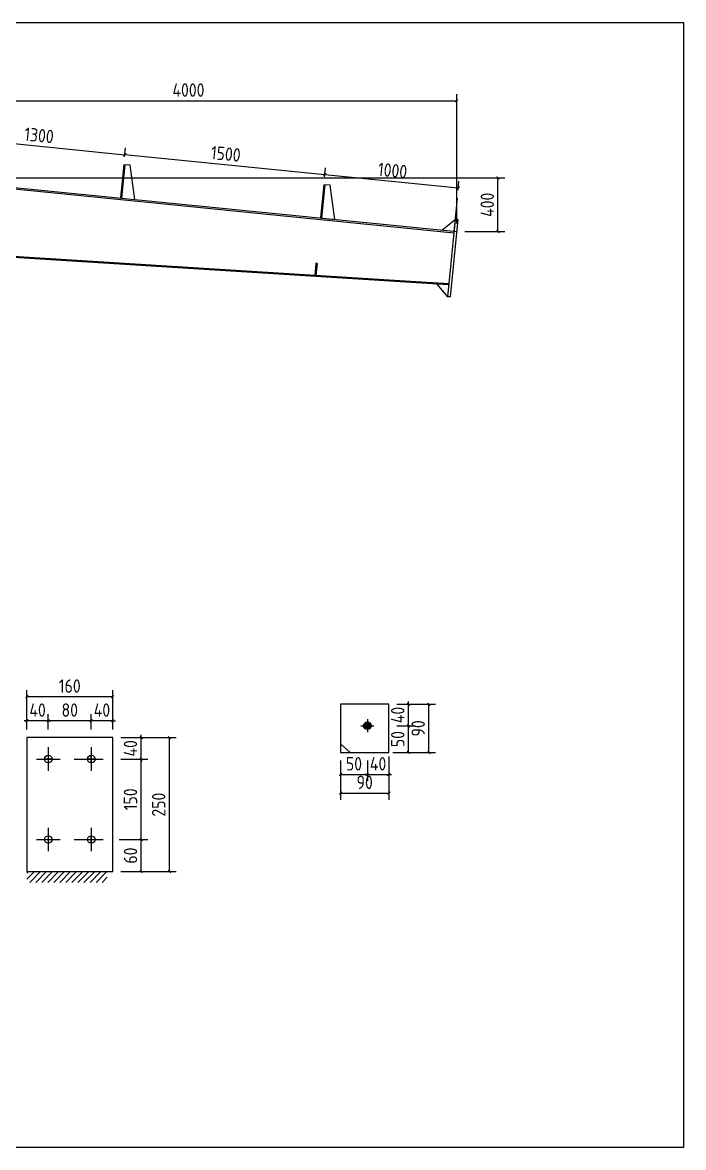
# Model space of a CAD drawing. Extents: x 810015 to 1451442, y -271755 to 145013.
# Drawn here: x 972752 to 997395, y -171646 to -129680 of the extents above; entities that cross this region are included whole.
import ezdxf

# ---------------------------------------------------------------- set-up
doc = ezdxf.new("R2010")
doc.units = 0
doc.header["$LTSCALE"] = 1000
doc.header["$MEASUREMENT"] = 0
doc.styles.get("Standard").update_dxf_attribs({"font": 'gbenor.shx', "bigfont": 'gbcbig.shx'})
doc.dimstyles.get("Standard").update_dxf_attribs({"dimscale": 100, "dimtxt": 2.5, "dimasz": 1, "dimexe": 2.5, "dimexo": 3, "dimgap": 1.5, "dimtad": 1, "dimdec": 0, "dimzin": 0, "dimdsep": 46, "dimtxsty": 'Standard', "dimblk": 'ARCHTICK', "dimcen": 0.09, "dimadec": 0, "dimazin": 0, "dimtfac": 1, "dimtdec": 0, "dimtix": 1, "dimtmove": 2, "dimatfit": 3, "dimfxl": 1, "dimtolj": 1, "dimtzin": 0, "dimarcsym": 0})

# ---------------------------------------------------------------- blocks, each defined once
blk = doc.blocks.new('_ArchTick')
at = {"color": 0, "linetype": 'ByBlock', "const_width": 0.4}
blk.add_lwpolyline([(-0.5, -0.5), (0.5, 0.5)], dxfattribs=at)
blk = doc.blocks.new('*D229')
at = {"color": 0, "lineweight": -2}
for p, q in [((986710, -155911), (987392, -155911)), ((987142, -156911), (987142, -155911)), ((986710, -156911), (987392, -156911))]:
    blk.add_line(p, q, dxfattribs=at)
at = {"layer": 'Defpoints', "color": 0}
for p in [(986410, -155911), (987142, -155911), (986410, -156911)]:
    blk.add_point(p, dxfattribs=at)
at = {"color": 0, "lineweight": -2, "xscale": 100, "yscale": 100, "zscale": 100}
for p, rotation in [((987142, -155911), 90), ((987142, -156911), 270)]:
    blk.add_blockref('_ArchTick', p, dxfattribs=dict(at, rotation=rotation))
at = {"color": 0, "insert": (986742, -156411), "char_height": 500, "attachment_point": 5, "rotation": 90}
blk.add_mtext('\\A1;50', dxfattribs=at)
blk = doc.blocks.new('*D230')
at = {"color": 0, "lineweight": -2}
for p, q in [((986710, -155111), (987392, -155111)), ((987142, -155111), (987142, -155011)), ((987142, -155911), (987142, -155111)), ((986888, -155911), (986892, -155911)), ((987142, -155911), (987142, -156011))]:
    blk.add_line(p, q, dxfattribs=at)
at = {"layer": 'Defpoints', "color": 0}
for p in [(986410, -155111), (987142, -155111), (987188, -155911)]:
    blk.add_point(p, dxfattribs=at)
at = {"color": 0, "lineweight": -2, "xscale": 100, "yscale": 100, "zscale": 100}
for p, rotation in [((987142, -155111), 270), ((987142, -155911), 90)]:
    blk.add_blockref('_ArchTick', p, dxfattribs=dict(at, rotation=rotation))
at = {"color": 0, "insert": (986742, -155511), "char_height": 500, "attachment_point": 5, "rotation": 90}
blk.add_mtext('\\A1;40', dxfattribs=at)
blk = doc.blocks.new('*D889')
at = {"color": 0, "lineweight": -2}
for p, q in [((984610, -157211), (984610, -157982)), ((985610, -157211), (985610, -157982)), ((984610, -157732), (985610, -157732))]:
    blk.add_line(p, q, dxfattribs=at)
at = {"layer": 'Defpoints', "color": 0}
for p in [(984610, -156911), (985610, -156911), (985610, -157732)]:
    blk.add_point(p, dxfattribs=at)
at = {"color": 0, "lineweight": -2, "xscale": 100, "yscale": 100, "zscale": 100, "rotation": 180}
blk.add_blockref('_ArchTick', (984610, -157732), dxfattribs=at)
at = {"color": 0, "lineweight": -2, "xscale": 100, "yscale": 100, "zscale": 100}
blk.add_blockref('_ArchTick', (985610, -157732), dxfattribs=at)
at = {"color": 0, "insert": (985110, -157332), "char_height": 500, "attachment_point": 5}
blk.add_mtext('\\A1;50', dxfattribs=at)
blk = doc.blocks.new('*D231')
at = {"color": 0, "lineweight": -2}
for p, q in [((985610, -157211), (985610, -157982)), ((986410, -157211), (986410, -157982)), ((985610, -157732), (985510, -157732)), ((985610, -157732), (986410, -157732)), ((986410, -157732), (986510, -157732))]:
    blk.add_line(p, q, dxfattribs=at)
at = {"layer": 'Defpoints', "color": 0}
for p in [(985610, -156911), (986410, -156911), (986410, -157732)]:
    blk.add_point(p, dxfattribs=at)
at = {"color": 0, "lineweight": -2, "xscale": 100, "yscale": 100, "zscale": 100}
blk.add_blockref('_ArchTick', (985610, -157732), dxfattribs=at)
at = {"color": 0, "lineweight": -2, "xscale": 100, "yscale": 100, "zscale": 100, "rotation": 180}
blk.add_blockref('_ArchTick', (986410, -157732), dxfattribs=at)
at = {"color": 0, "insert": (986010, -157332), "char_height": 500, "attachment_point": 5}
blk.add_mtext('\\A1;40', dxfattribs=at)
blk = doc.blocks.new('*D232')
at = {"color": 0, "lineweight": -2}
for p, q in [((984610, -157211), (984610, -158675)), ((986410, -157064), (986410, -158675)), ((984610, -158425), (986410, -158425))]:
    blk.add_line(p, q, dxfattribs=at)
at = {"layer": 'Defpoints', "color": 0}
for p in [(984610, -156911), (986410, -156764), (986410, -158425)]:
    blk.add_point(p, dxfattribs=at)
at = {"color": 0, "lineweight": -2, "xscale": 100, "yscale": 100, "zscale": 100, "rotation": 180}
blk.add_blockref('_ArchTick', (984610, -158425), dxfattribs=at)
at = {"color": 0, "lineweight": -2, "xscale": 100, "yscale": 100, "zscale": 100}
blk.add_blockref('_ArchTick', (986410, -158425), dxfattribs=at)
at = {"color": 0, "insert": (985510, -158025), "char_height": 500, "attachment_point": 5}
blk.add_mtext('\\A1;90', dxfattribs=at)
blk = doc.blocks.new('*D890')
at = {"color": 0, "lineweight": -2}
for p, q in [((986710, -155111), (988154, -155111)), ((987904, -156911), (987904, -155111)), ((986558, -156911), (988154, -156911))]:
    blk.add_line(p, q, dxfattribs=at)
at = {"layer": 'Defpoints', "color": 0}
for p in [(986410, -155111), (987904, -155111), (986258, -156911)]:
    blk.add_point(p, dxfattribs=at)
at = {"color": 0, "lineweight": -2, "xscale": 100, "yscale": 100, "zscale": 100}
for p, rotation in [((987904, -155111), 90), ((987904, -156911), 270)]:
    blk.add_blockref('_ArchTick', p, dxfattribs=dict(at, rotation=rotation))
at = {"color": 0, "insert": (987504, -156011), "char_height": 500, "attachment_point": 5, "rotation": 90}
blk.add_mtext('\\A1;90', dxfattribs=at)
blk = doc.blocks.new('*D891')
at = {"color": 0, "lineweight": -2}
for p, q in [((976414, -160156), (977428, -160156)), ((977178, -161356), (977178, -160156)), ((976414, -161356), (977428, -161356))]:
    blk.add_line(p, q, dxfattribs=at)
at = {"layer": 'Defpoints', "color": 0}
for p in [(976114, -160156), (977178, -160156), (976114, -161356)]:
    blk.add_point(p, dxfattribs=at)
at = {"color": 0, "lineweight": -2, "xscale": 100, "yscale": 100, "zscale": 100}
for p, rotation in [((977178, -160156), 90), ((977178, -161356), 270)]:
    blk.add_blockref('_ArchTick', p, dxfattribs=dict(at, rotation=rotation))
at = {"color": 0, "insert": (976778, -160756), "char_height": 500, "attachment_point": 5, "rotation": 90}
blk.add_mtext('\\A1;60', dxfattribs=at)
blk = doc.blocks.new('*D233')
at = {"color": 0, "lineweight": -2}
for p, q in [((976414, -157156), (977428, -157156)), ((977178, -160156), (977178, -157156)), ((976354, -160156), (977428, -160156))]:
    blk.add_line(p, q, dxfattribs=at)
at = {"layer": 'Defpoints', "color": 0}
for p in [(976114, -157156), (977178, -157156), (976054, -160156)]:
    blk.add_point(p, dxfattribs=at)
at = {"color": 0, "lineweight": -2, "xscale": 100, "yscale": 100, "zscale": 100}
for p, rotation in [((977178, -157156), 90), ((977178, -160156), 270)]:
    blk.add_blockref('_ArchTick', p, dxfattribs=dict(at, rotation=rotation))
at = {"color": 0, "insert": (976778, -158656), "char_height": 500, "attachment_point": 5, "rotation": 90}
blk.add_mtext('\\A1;150', dxfattribs=at)
blk = doc.blocks.new('*D892')
at = {"color": 0, "lineweight": -2}
for p, q in [((976414, -156356), (977428, -156356)), ((977178, -156356), (977178, -156256)), ((977178, -157156), (977178, -156356)), ((976414, -157156), (977428, -157156)), ((977178, -157156), (977178, -157256))]:
    blk.add_line(p, q, dxfattribs=at)
at = {"layer": 'Defpoints', "color": 0}
for p in [(976114, -156356), (977178, -156356), (976114, -157156)]:
    blk.add_point(p, dxfattribs=at)
at = {"color": 0, "lineweight": -2, "xscale": 100, "yscale": 100, "zscale": 100}
for p, rotation in [((977178, -156356), 270), ((977178, -157156), 90)]:
    blk.add_blockref('_ArchTick', p, dxfattribs=dict(at, rotation=rotation))
at = {"color": 0, "insert": (976778, -156756), "char_height": 500, "attachment_point": 5, "rotation": 90}
blk.add_mtext('\\A1;40', dxfattribs=at)
blk = doc.blocks.new('*D234')
at = {"color": 0, "lineweight": -2}
for p, q in [((975314, -156056), (975314, -155479)), ((976114, -156056), (976114, -155479)), ((975314, -155729), (975214, -155729)), ((976114, -155729), (975314, -155729)), ((976114, -155729), (976214, -155729))]:
    blk.add_line(p, q, dxfattribs=at)
at = {"layer": 'Defpoints', "color": 0}
for p in [(975314, -155729), (975314, -156356), (976114, -156356)]:
    blk.add_point(p, dxfattribs=at)
at = {"color": 0, "lineweight": -2, "xscale": 100, "yscale": 100, "zscale": 100}
blk.add_blockref('_ArchTick', (975314, -155729), dxfattribs=at)
at = {"color": 0, "lineweight": -2, "xscale": 100, "yscale": 100, "zscale": 100, "rotation": 180}
blk.add_blockref('_ArchTick', (976114, -155729), dxfattribs=at)
at = {"color": 0, "insert": (975714, -155329), "char_height": 500, "attachment_point": 5}
blk.add_mtext('\\A1;40', dxfattribs=at)
blk = doc.blocks.new('*D235')
at = {"color": 0, "lineweight": -2}
for p, q in [((973714, -156056), (973714, -155479)), ((975314, -156056), (975314, -155479)), ((975314, -155729), (973714, -155729))]:
    blk.add_line(p, q, dxfattribs=at)
at = {"layer": 'Defpoints', "color": 0}
for p in [(973714, -155729), (973714, -156356), (975314, -156356)]:
    blk.add_point(p, dxfattribs=at)
at = {"color": 0, "lineweight": -2, "xscale": 100, "yscale": 100, "zscale": 100, "rotation": 180}
blk.add_blockref('_ArchTick', (973714, -155729), dxfattribs=at)
at = {"color": 0, "lineweight": -2, "xscale": 100, "yscale": 100, "zscale": 100}
blk.add_blockref('_ArchTick', (975314, -155729), dxfattribs=at)
at = {"color": 0, "insert": (974514, -155329), "char_height": 500, "attachment_point": 5}
blk.add_mtext('\\A1;80', dxfattribs=at)
blk = doc.blocks.new('*D893')
at = {"color": 0, "lineweight": -2}
for p, q in [((972914, -156056), (972914, -155479)), ((973714, -156056), (973714, -155479)), ((972914, -155729), (972814, -155729)), ((973714, -155729), (972914, -155729)), ((973714, -155729), (973814, -155729))]:
    blk.add_line(p, q, dxfattribs=at)
at = {"layer": 'Defpoints', "color": 0}
for p in [(972914, -155729), (972914, -156356), (973714, -156356)]:
    blk.add_point(p, dxfattribs=at)
at = {"color": 0, "lineweight": -2, "xscale": 100, "yscale": 100, "zscale": 100}
blk.add_blockref('_ArchTick', (972914, -155729), dxfattribs=at)
at = {"color": 0, "lineweight": -2, "xscale": 100, "yscale": 100, "zscale": 100, "rotation": 180}
blk.add_blockref('_ArchTick', (973714, -155729), dxfattribs=at)
at = {"color": 0, "insert": (973314, -155329), "char_height": 500, "attachment_point": 5}
blk.add_mtext('\\A1;40', dxfattribs=at)
blk = doc.blocks.new('*D236')
at = {"color": 0, "lineweight": -2}
for p, q in [((976414, -156356), (978480, -156356)), ((978230, -161356), (978230, -156356)), ((976414, -161356), (978480, -161356))]:
    blk.add_line(p, q, dxfattribs=at)
at = {"layer": 'Defpoints', "color": 0}
for p in [(976114, -156356), (978230, -156356), (976114, -161356)]:
    blk.add_point(p, dxfattribs=at)
at = {"color": 0, "lineweight": -2, "xscale": 100, "yscale": 100, "zscale": 100}
for p, rotation in [((978230, -156356), 90), ((978230, -161356), 270)]:
    blk.add_blockref('_ArchTick', p, dxfattribs=dict(at, rotation=rotation))
at = {"color": 0, "insert": (977830, -158856), "char_height": 500, "attachment_point": 5, "rotation": 90}
blk.add_mtext('\\A1;250', dxfattribs=at)
blk = doc.blocks.new('*D237')
at = {"color": 0, "lineweight": -2}
for p, q in [((972914, -156056), (972914, -154582)), ((976114, -154832), (972914, -154832)), ((976114, -156056), (976114, -154582))]:
    blk.add_line(p, q, dxfattribs=at)
at = {"layer": 'Defpoints', "color": 0}
for p in [(972914, -154832), (972914, -156356), (976114, -156356)]:
    blk.add_point(p, dxfattribs=at)
at = {"color": 0, "lineweight": -2, "xscale": 100, "yscale": 100, "zscale": 100, "rotation": 180}
blk.add_blockref('_ArchTick', (972914, -154832), dxfattribs=at)
at = {"color": 0, "lineweight": -2, "xscale": 100, "yscale": 100, "zscale": 100}
blk.add_blockref('_ArchTick', (976114, -154832), dxfattribs=at)
at = {"color": 0, "insert": (974514, -154432), "char_height": 500, "attachment_point": 5}
blk.add_mtext('\\A1;160', dxfattribs=at)
blk = doc.blocks.new('*D914')
at = {"color": 0, "lineweight": -2}
for p, q in [((970088, -134039), (970120, -133717)), ((970095, -133966), (976563, -134613)), ((976555, -134686), (976587, -134364))]:
    blk.add_line(p, q, dxfattribs=at)
at = {"layer": 'Defpoints', "color": 0}
for p in [(970058, -134337), (976563, -134613), (976525, -134984)]:
    blk.add_point(p, dxfattribs=at)
at = {"color": 0, "lineweight": -2, "xscale": 100, "yscale": 100, "zscale": 100}
for p, rotation in [((970095, -133966), 174.2894068631533), ((976563, -134613), 354.2894068631533)]:
    blk.add_blockref('_ArchTick', p, dxfattribs=dict(at, rotation=rotation))
at = {"color": 0, "insert": (973369, -133891), "char_height": 500, "attachment_point": 5, "rotation": 354.2894}
blk.add_mtext('\\A1;1300', dxfattribs=at)
blk = doc.blocks.new('*D917')
at = {"color": 0, "lineweight": -2}
for p, q in [((968938, -136154), (968938, -132350)), ((968938, -132600), (988939, -132600)), ((988939, -137181), (988939, -132350))]:
    blk.add_line(p, q, dxfattribs=at)
at = {"layer": 'Defpoints', "color": 0}
for p in [(988939, -132600), (968938, -136454), (988939, -137481)]:
    blk.add_point(p, dxfattribs=at)
at = {"color": 0, "lineweight": -2, "xscale": 100, "yscale": 100, "zscale": 100, "rotation": 180}
blk.add_blockref('_ArchTick', (968938, -132600), dxfattribs=at)
at = {"color": 0, "lineweight": -2, "xscale": 100, "yscale": 100, "zscale": 100}
blk.add_blockref('_ArchTick', (988939, -132600), dxfattribs=at)
at = {"color": 0, "insert": (978939, -132200), "char_height": 500, "attachment_point": 5}
blk.add_mtext('\\A1;4000', dxfattribs=at)
blk = doc.blocks.new('*D245')
at = {"color": 0, "lineweight": -2}
for p, q in [((969238, -135480), (990729, -135480)), ((990479, -137480), (990479, -135480)), ((989238, -137480), (990729, -137480))]:
    blk.add_line(p, q, dxfattribs=at)
at = {"layer": 'Defpoints', "color": 0}
for p in [(968938, -135480), (990479, -135480), (988938, -137480)]:
    blk.add_point(p, dxfattribs=at)
at = {"color": 0, "lineweight": -2, "xscale": 100, "yscale": 100, "zscale": 100}
for p, rotation in [((990479, -135480), 90), ((990479, -137480), 270)]:
    blk.add_blockref('_ArchTick', p, dxfattribs=dict(at, rotation=rotation))
at = {"color": 0, "insert": (990079, -136480), "char_height": 500, "attachment_point": 5, "rotation": 90}
blk.add_mtext('\\A1;400', dxfattribs=at)
blk = doc.blocks.new('*D1190')
at = {"color": 0, "lineweight": -2}
for p, q in [((976553, -134686), (976586, -134356)), ((976561, -134605), (984024, -135351)), ((984016, -135432), (984048, -135103))]:
    blk.add_line(p, q, dxfattribs=at)
at = {"layer": 'Defpoints', "color": 0}
for p in [(976523, -134984), (984024, -135351), (983986, -135730)]:
    blk.add_point(p, dxfattribs=at)
at = {"color": 0, "lineweight": -2, "xscale": 100, "yscale": 100, "zscale": 100}
for p, rotation in [((976561, -134605), 174.2894068625005), ((984024, -135351), 354.2894068625005)]:
    blk.add_blockref('_ArchTick', p, dxfattribs=dict(at, rotation=rotation))
at = {"color": 0, "insert": (980332, -134580), "char_height": 500, "attachment_point": 5, "rotation": 354.2894}
blk.add_mtext('\\A1;1500', dxfattribs=at)
blk = doc.blocks.new('*D1192')
at = {"color": 0, "lineweight": -2}
for p, q in [((984016, -135432), (984048, -135103)), ((984024, -135351), (988999, -135849)), ((988991, -135929), (989024, -135600))]:
    blk.add_line(p, q, dxfattribs=at)
at = {"layer": 'Defpoints', "color": 0}
for p in [(983986, -135730), (988999, -135849), (988961, -136228)]:
    blk.add_point(p, dxfattribs=at)
at = {"color": 0, "lineweight": -2, "xscale": 100, "yscale": 100, "zscale": 100}
for p, rotation in [((984024, -135351), 174.2894068624976), ((988999, -135849), 354.2894068624976)]:
    blk.add_blockref('_ArchTick', p, dxfattribs=dict(at, rotation=rotation))
at = {"color": 0, "insert": (986551, -135202), "char_height": 500, "attachment_point": 5, "rotation": 354.2894}
blk.add_mtext('\\A1;1000', dxfattribs=at)

msp = doc.modelspace()

# ---------------------------------------------------------------- hatches: boundary and pattern name
h = msp.add_hatch()
h.set_pattern_fill('ANSI31', color=256, scale=20, style=0)
h.set_pattern_definition([(45, (530159.9, -313537.415), (-22.4506403, 22.4506403), [])])
h.paths.add_polyline_path([(985609.9, -155771.4, 0.4142136), (985469.9, -155911.4), (985609.9, -155911.4)])
h.paths.add_polyline_path([(985609.9, -155911.4), (985469.9, -155911.4, 0.4142136), (985609.9, -156051.4)])
h.paths.add_polyline_path([(985749.9, -155911.4), (985609.9, -155911.4), (985609.9, -156051.4, 0.4142136)])
h.paths.add_polyline_path([(985609.9, -155771.4), (985609.9, -155911.4), (985749.9, -155911.4, 0.4142136)])
h = msp.add_hatch()
h.set_pattern_fill('ANSI31', color=2, scale=100, style=0)
h.set_pattern_definition([(45, (-1173126.26, 1753864.35), (-112.2532015, 112.2532015), [])])
h.paths.add_polyline_path([(975913.7, -161355.6), (972913.7, -161355.6), (972913.7, -161755.6), (975913.7, -161755.6)])

# ---------------------------------------------------------------- linework, layer by layer
at = {"color": 2}
for p, q in [((976525.4, -134984.2), (976401.2, -136226.8)), ((976565.2, -134988.2), (976441, -136230.8)), ((976764.2, -135008.1), (976525.4, -134984.2)), ((976938.5, -136280.5), (976764.2, -135008.1)), ((983985.7, -135730.3), (983861.5, -136972.9)), ((983985.7, -135730.3), (983861.5, -136972.9)), ((984025.5, -135734.3), (983901.3, -136976.9)), ((984224.5, -135754.2), (983985.7, -135730.3)), ((984398.8, -137026.6), (984224.5, -135754.2)), ((976441, -136230.8), (976938.5, -136280.5)), ((988960.9, -136227.9), (988836.6, -137470.4)), ((983901.3, -136976.9), (984398.8, -137026.6)), ((988391.8, -137425.8), (988884.4, -137022.8)), ((988884.4, -137022.8), (988595.8, -139908.5)), ((988983.9, -137032.8), (988695.3, -139918.4)), ((988983.9, -137032.8), (988884.4, -137022.8)), ((988939.1, -137480.6), (988938.4, -137480.5)), ((983692.4, -138663.5), (983647.6, -139111.6)), ((983692.4, -138663.5), (983647.6, -139111.6)), ((983732, -138669), (983687.5, -139114.1)), ((983732, -138669), (983692.4, -138663.5)), ((988194.8, -139436.5), (988595.8, -139908.5)), ((988695.3, -139918.4), (988595.8, -139908.5)), ((986409.9, -155111.4), (984609.9, -155111.4)), ((984609.9, -155111.4), (984609.9, -156911.4)), ((986409.9, -156911.4), (986409.9, -155111.4)), ((976113.7, -156355.6), (972913.7, -156355.6)), ((972913.7, -156355.6), (972913.7, -161355.6)), ((976113.7, -161355.6), (976113.7, -156355.6)), ((973713.7, -156715.6), (973713.7, -157595.6)), ((975313.7, -156715.6), (975313.7, -157595.6)), ((984609.9, -156911.4), (986409.9, -156911.4)), ((973273.7, -157155.6), (974153.7, -157155.6)), ((973853.7, -157155.6), (973573.7, -157155.6)), ((973713.7, -157015.6), (973713.7, -157155.6)), ((974673.7, -157155.6), (975753.7, -157155.6)), ((975453.7, -157155.6), (975173.7, -157155.6)), ((975313.7, -157295.6), (975313.7, -157015.6)), ((973713.7, -159715.6), (973713.7, -160595.6)), ((975313.7, -159715.6), (975313.7, -160595.6)), ((973273.7, -160155.6), (974153.7, -160155.6)), ((974673.7, -160155.6), (975753.7, -160155.6)), ((975313.7, -160295.6), (975313.7, -160015.6)), ((975313.7, -160155.6), (975453.7, -160155.6)), ((972913.7, -161355.6), (976113.7, -161355.6))]:
    msp.add_line(p, q, dxfattribs=at)
for p, q in [((968933.4, -135530.2), (988834.6, -137520.4)), ((968938.4, -135480.5), (988939.1, -137480.6)), ((976427.9, -135959.4), (976401.2, -136226.8)), ((983888.2, -136705.5), (983861.5, -136972.9)), ((988938.4, -137480.5), (988939.1, -137480.6)), ((987048.3, -139364.7), (968938.4, -138230.5)), ((987023.6, -139323.1), (968940.9, -138190.6)), ((986940.9, -139317.9), (986938.4, -139317.7)), ((988644.2, -139424.6), (987023.6, -139323.1)), ((988640.2, -139464.4), (987048.3, -139364.7)), ((985609.9, -155671.4), (985609.9, -156151.4)), ((985369.9, -155911.4), (985849.9, -155911.4)), ((984609.9, -156591.4), (984969.9, -156911.4))]:
    msp.add_line(p, q)
msp.add_lwpolyline([(942794.4, -129680.4), (997395.5, -129680.4), (997395.5, -171645.6), (942794.4, -171645.6)], close=True)
msp.add_circle((985609.9, -155911.4), 140)
for centre in [(973713.7, -157155.6), (975313.7, -157155.6), (973713.7, -160155.6), (975313.7, -160155.6)]:
    msp.add_circle(centre, 140, dxfattribs=at)

# ---------------------------------------------------------------- dimensions: what is measured, and where the dimension line sits
at = {"color": 3}
for base, p1, p2, override, picture, middle in [((988939.1, -132599.5), (968938.4, -136453.7), (988939.1, -137480.6), {"dimtxt": 5, "dimlfac": 0.2}, '*D917', (978938.8, -132199.5)), ((972913.7, -154832.1), (976113.7, -156355.6), (972913.7, -156355.6), {"dimtxt": 5, "dimlfac": 0.05}, '*D237', (974513.7, -154432.1)), ((972913.7, -155729.1), (973713.7, -156355.6), (972913.7, -156355.6), {"dimtxt": 5, "dimlfac": 0.05}, '*D893', (973313.7, -155329.1)), ((973713.7, -155729.1), (975313.7, -156355.6), (973713.7, -156355.6), {"dimtxt": 5, "dimlfac": 0.05}, '*D235', (974513.7, -155329.1)), ((975313.7, -155729.1), (976113.7, -156355.6), (975313.7, -156355.6), {"dimtxt": 5, "dimlfac": 0.05}, '*D234', (975713.7, -155329.1)), ((986409.9, -158424.6), (984609.9, -156911.4), (986409.9, -156763.9), {"dimtxt": 5, "dimlfac": 0.05}, '*D232', (985509.9, -158024.6)), ((985609.9, -157732.2), (984609.9, -156911.4), (985609.9, -156911.4), {"dimtxt": 5, "dimlfac": 0.05}, '*D889', (985109.9, -157332.2)), ((986409.9, -157732.2), (985609.9, -156911.4), (986409.9, -156911.4), {"dimtxt": 5, "dimlfac": 0.05}, '*D231', (986009.9, -157332.2))]:
    dim = msp.add_linear_dim(base=base, p1=p1, p2=p2, dimstyle='Standard', override=override, dxfattribs=at)
    dim.commit()
    dim.dimension.update_dxf_attribs({"geometry": picture, "text_midpoint": middle})
for base, p1, p2, angle, override, picture, middle in [((976562.6, -134612.6), (970057.7, -134337.4), (976525.4, -134984.2), 174.28941, {"dimtxt": 5, "dimlfac": 0.2}, '*D914', (973368.5, -133891.2)), ((990478.6, -135480.5), (988938.4, -137480.5), (968938.4, -135480.5), 90, {"dimtxt": 5, "dimlfac": 0.2}, '*D245', (990078.6, -136480.5)), ((987903.8, -155111.4), (986257.7, -156911.4), (986409.9, -155111.4), 90, {"dimtxt": 5, "dimlfac": 0.05}, '*D890', (987503.8, -156011.4)), ((987142.2, -155111.4), (987187.9, -155911.4), (986409.9, -155111.4), 90, {"dimtxt": 5, "dimlfac": 0.05}, '*D230', (986742.2, -155511.4)), ((987142.2, -155911.4), (986409.9, -156911.4), (986409.9, -155911.4), 90, {"dimtxt": 5, "dimlfac": 0.05}, '*D229', (986742.2, -156411.4)), ((977178.2, -156355.6), (976113.7, -157155.6), (976113.7, -156355.6), 90, {"dimtxt": 5, "dimlfac": 0.05}, '*D892', (976778.2, -156755.6)), ((978230.2, -156355.6), (976113.7, -161355.6), (976113.7, -156355.6), 90, {"dimtxt": 5, "dimlfac": 0.05}, '*D236', (977830.2, -158855.6)), ((977178.2, -157155.6), (976053.7, -160155.6), (976113.7, -157155.6), 90, {"dimtxt": 5, "dimlfac": 0.05}, '*D233', (976778.2, -158655.6)), ((977178.2, -160155.6), (976113.7, -161355.6), (976113.7, -160155.6), 90, {"dimtxt": 5, "dimlfac": 0.05}, '*D891', (976778.2, -160755.6))]:
    dim = msp.add_linear_dim(base=base, p1=p1, p2=p2, angle=angle, dimstyle='Standard', override=override, dxfattribs=at)
    dim.commit()
    dim.dimension.update_dxf_attribs({"geometry": picture, "text_midpoint": middle})
for p1, p2, picture, middle in [((976522.9, -134984.1), (983985.7, -135730.3), '*D1190', (980332, -134580.2)), ((983985.7, -135730.3), (988960.9, -136227.9), '*D1192', (986551, -135202.1))]:
    dim = msp.add_aligned_dim(p1=p1, p2=p2, distance=380.9, dimstyle='Standard', override={"dimtxt": 5, "dimlfac": 0.2}, dxfattribs=at)
    dim.commit()
    dim.dimension.update_dxf_attribs({"geometry": picture, "text_midpoint": middle})

doc.saveas('drawing.dxf')
